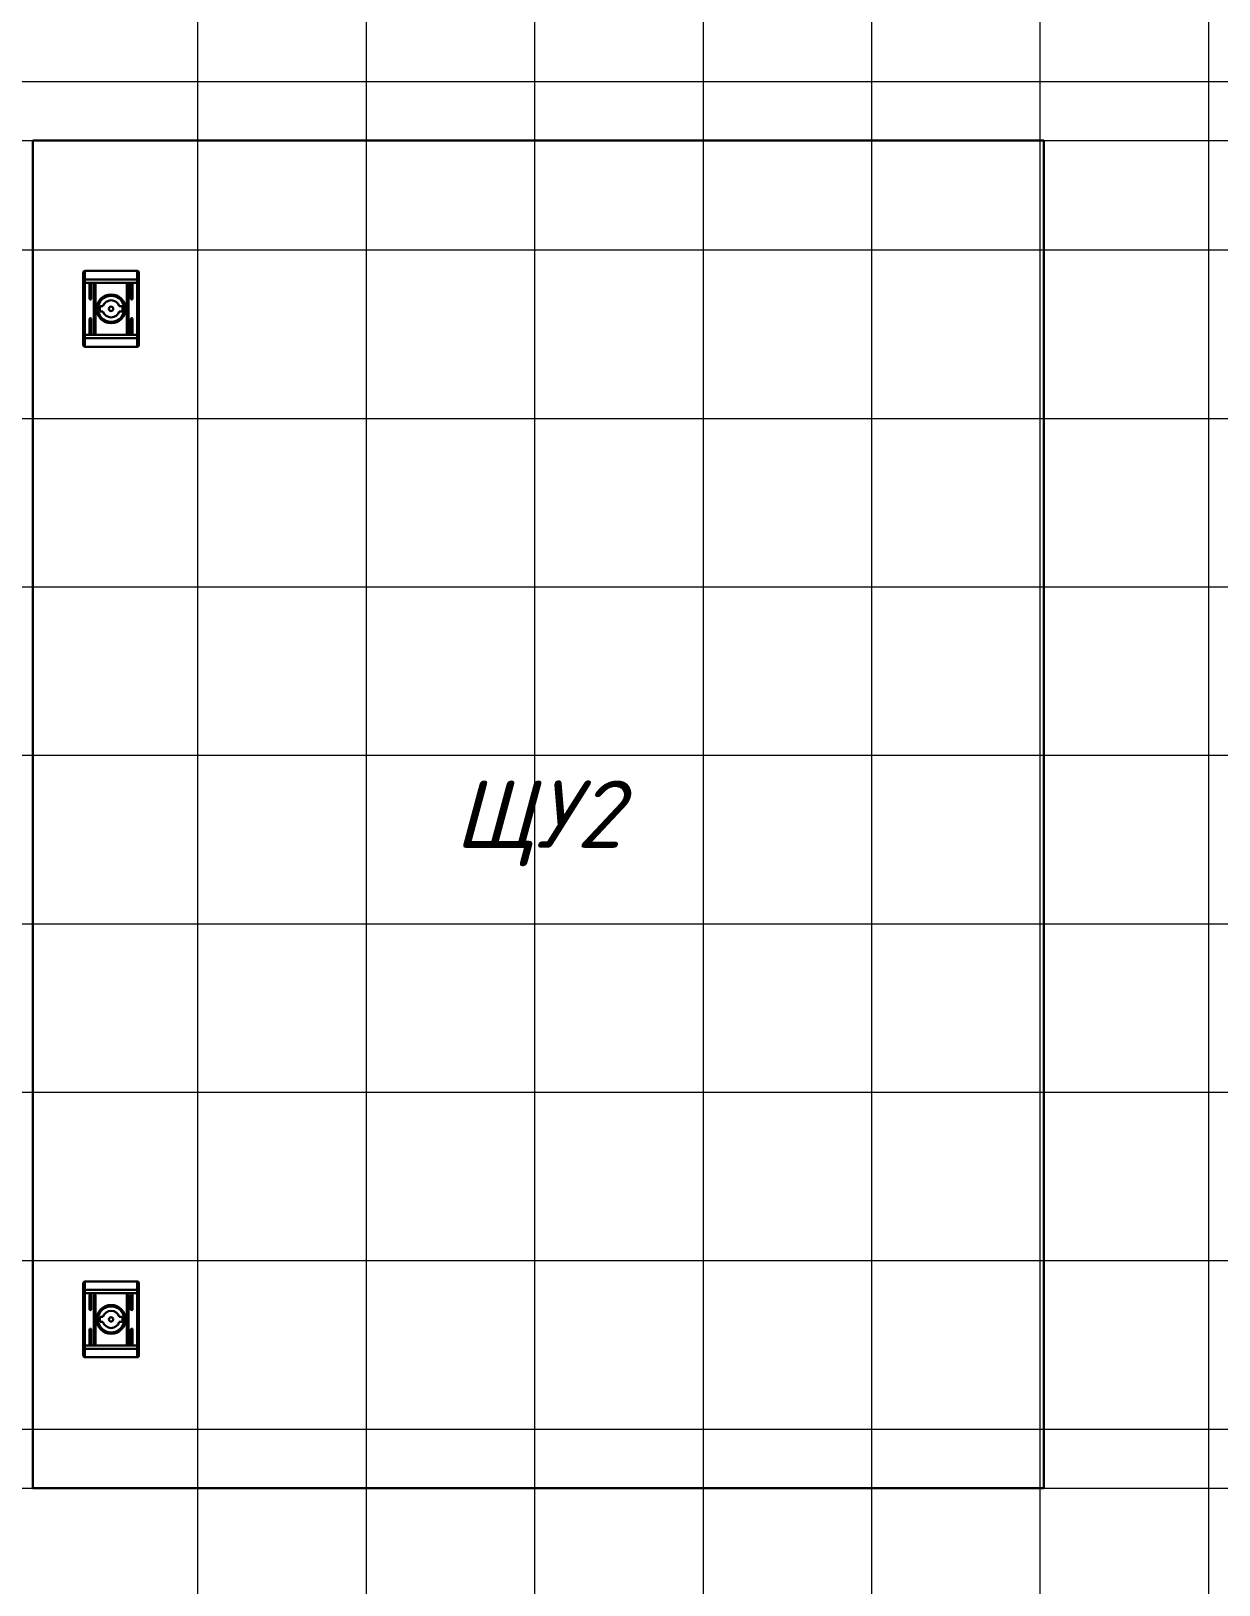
# Model space of a CAD drawing. Header units: millimetres. Extents: x 0 to 53000, y -591 to 24400.
# Drawn here: x 24591 to 25296, y 6138 to 7061 of the extents above; entities that cross this region are included whole.
import ezdxf
from ezdxf.enums import TextEntityAlignment as Align

# ---------------------------------------------------------------- set-up
doc = ezdxf.new("R2010")
doc.units = ezdxf.units.MM
doc.layers.add('Основная', color=7, linetype='Continuous', lineweight=30)
doc.layers.add('Привязки', color=2, linetype='Continuous', lineweight=0, plot=False, transparency=0.8)
doc.layers.add('Сетка', color=9, linetype='Continuous', lineweight=20, transparency=0.3)
doc.styles.add('текст', font='isocpeui.ttf')

# ---------------------------------------------------------------- blocks, each defined once
blk = doc.blocks.new('*U286')
at = {"layer": 'Сетка'}
blk.add_line((0, -1000), (0, 1400), dxfattribs=at)
blk = doc.blocks.new('*U287')
at = {"layer": 'Сетка', "color": 0, "linetype": 'ByBlock', "lineweight": -2, "transparency": 16777216}
for p in [(1100, 0), (1200, 0), (1300, 0), (1400, 0), (1500, 0), (1600, 0), (1700, 0)]:
    blk.add_blockref('*U286', p, dxfattribs=at)
blk = doc.blocks.new('*U288')
at = {"layer": 'Сетка'}
blk.add_line((-800, 0), (1200, 0), dxfattribs=at)
blk = doc.blocks.new('*U289')
at = {"layer": 'Сетка', "color": 0, "linetype": 'ByBlock', "lineweight": -2, "transparency": 16777216}
for p in [(0, 1900), (0, 1800), (0, 1700), (0, 1600), (0, 1500), (0, 1400), (0, 1300), (0, 1200), (0, 1100)]:
    blk.add_blockref('*U288', p, dxfattribs=at)
blk = doc.blocks.new('ЩУ (800х600х300)')
at = {"layer": 'Основная'}
for p, q in [((300, 800), (-300, 800)), ((-300, 800), (-300, 0)), ((300, 0), (300, 800)), ((-300, 0), (300, 0))]:
    blk.add_line(p, q, dxfattribs=at)
at = {"layer": 'Основная', "color": 7, "linetype": 'Continuous', "lineweight": 15}
blk.add_line((-300, 796.4), (-300, 3.6), dxfattribs=at)
at = {"layer": 'Основная', "linetype": 'Continuous'}
for p, q in [((-269, 722.5), (-269, 717.46)), ((-269, 722.5), (-238, 722.5)), ((-238, 722.5), (-238, 717.46)), ((-270, 717.07), (-270, 715.51)), ((-270, 715.51), (-269, 715.51)), ((-270, 684.49), (-270, 715.51)), ((-269, 717.46), (-269, 715.51)), ((-269, 717.46), (-238, 717.46)), ((-238, 715.51), (-269, 715.51)), ((-269, 684.49), (-269, 715.51)), ((-266.25, 706), (-266.25, 714.5)), ((-265.25, 714.5), (-265.25, 706)), ((-263.75, 685.5), (-263.75, 714.5)), ((-262.75, 714.5), (-262.75, 685.5)), ((-244.25, 685.5), (-244.25, 714.5)), ((-243.25, 714.5), (-243.25, 685.5)), ((-241.75, 706), (-241.75, 714.5)), ((-240.75, 714.5), (-240.75, 706)), ((-238, 715.51), (-238, 717.46)), ((-238, 715.51), (-237, 715.51)), ((-238, 715.51), (-238, 684.49)), ((-237, 715.51), (-237, 717.07)), ((-237, 684.49), (-237, 715.51)), ((-260.08, 701.5), (-258.37, 701.5)), ((-248.63, 701.5), (-246.92, 701.5)), ((-266.25, 685.5), (-266.25, 694)), ((-265.25, 694), (-265.25, 685.5)), ((-258.37, 698.5), (-260.08, 698.5)), ((-246.92, 698.5), (-248.63, 698.5)), ((-241.75, 685.5), (-241.75, 694)), ((-240.75, 694), (-240.75, 685.5)), ((-270, 684.49), (-270, 682.93)), ((-269, 684.49), (-270, 684.49)), ((-269, 684.49), (-269, 682.54)), ((-238, 684.49), (-269, 684.49)), ((-238, 682.54), (-238, 684.49)), ((-237, 684.49), (-238, 684.49)), ((-237, 682.93), (-237, 684.49)), ((-238, 682.54), (-269, 682.54)), ((-269, 682.54), (-269, 677.5)), ((-238, 677.5), (-269, 677.5)), ((-238, 677.5), (-238, 682.54)), ((-269, 122.61), (-269, 117.57)), ((-269, 122.61), (-238, 122.61)), ((-238, 122.61), (-238, 117.57)), ((-270, 117.18), (-270, 115.63)), ((-270, 115.63), (-269, 115.63)), ((-270, 84.6), (-270, 115.63)), ((-269, 117.57), (-269, 115.63)), ((-269, 117.57), (-238, 117.57)), ((-238, 115.63), (-269, 115.63)), ((-269, 84.6), (-269, 115.63)), ((-266.25, 106.11), (-266.25, 114.61)), ((-265.25, 114.61), (-265.25, 106.11)), ((-263.75, 85.61), (-263.75, 114.61)), ((-262.75, 114.61), (-262.75, 85.61)), ((-244.25, 85.61), (-244.25, 114.61)), ((-243.25, 114.61), (-243.25, 85.61)), ((-241.75, 106.11), (-241.75, 114.61)), ((-240.75, 114.61), (-240.75, 106.11)), ((-238, 115.63), (-238, 117.57)), ((-238, 115.63), (-237, 115.63)), ((-238, 115.63), (-238, 84.6)), ((-237, 115.63), (-237, 117.18)), ((-237, 84.6), (-237, 115.63)), ((-260.08, 101.61), (-258.37, 101.61)), ((-248.63, 101.61), (-246.92, 101.61)), ((-266.25, 85.61), (-266.25, 94.11)), ((-265.25, 94.11), (-265.25, 85.61)), ((-258.37, 98.61), (-260.08, 98.61)), ((-246.92, 98.61), (-248.63, 98.61)), ((-241.75, 85.61), (-241.75, 94.11)), ((-240.75, 94.11), (-240.75, 85.61)), ((-270, 84.6), (-270, 83.05)), ((-269, 84.6), (-270, 84.6)), ((-269, 84.6), (-269, 82.66)), ((-238, 84.6), (-269, 84.6)), ((-238, 82.66), (-238, 84.6)), ((-237, 84.6), (-238, 84.6)), ((-237, 83.05), (-237, 84.6)), ((-238, 82.66), (-269, 82.66)), ((-269, 82.66), (-269, 77.61)), ((-238, 77.61), (-269, 77.61)), ((-238, 77.61), (-238, 82.66))]:
    blk.add_line(p, q, dxfattribs=at)
at = {"layer": 'Основная', "linetype": 'Continuous', "flags": 128}
for points in [[(-269, 717.46), (-269.2, 717.45), (-269.38, 717.43), (-269.56, 717.39), (-269.71, 717.34), (-269.83, 717.29), (-269.92, 717.22), (-269.98, 717.14), (-270, 717.07)], [(-237, 717.07), (-237.02, 717.14), (-237.08, 717.22), (-237.17, 717.29), (-237.29, 717.34), (-237.44, 717.39), (-237.62, 717.43), (-237.8, 717.45), (-238, 717.46)], [(-270, 682.93), (-269.98, 682.85), (-269.92, 682.78), (-269.83, 682.71), (-269.71, 682.66), (-269.56, 682.61), (-269.38, 682.57), (-269.2, 682.55), (-269, 682.54)], [(-238, 682.54), (-237.8, 682.55), (-237.62, 682.57), (-237.44, 682.61), (-237.29, 682.66), (-237.17, 682.71), (-237.08, 682.78), (-237.02, 682.85), (-237, 682.93)], [(-269, 117.57), (-269.2, 117.57), (-269.38, 117.54), (-269.56, 117.51), (-269.71, 117.46), (-269.83, 117.4), (-269.92, 117.33), (-269.98, 117.26), (-270, 117.18)], [(-237, 117.18), (-237.02, 117.26), (-237.08, 117.33), (-237.17, 117.4), (-237.29, 117.46), (-237.44, 117.51), (-237.62, 117.54), (-237.8, 117.57), (-238, 117.57)], [(-270, 83.05), (-269.98, 82.97), (-269.92, 82.9), (-269.83, 82.83), (-269.71, 82.77), (-269.56, 82.72), (-269.38, 82.69), (-269.2, 82.66), (-269, 82.66)], [(-238, 82.66), (-237.8, 82.66), (-237.62, 82.69), (-237.44, 82.72), (-237.29, 82.77), (-237.17, 82.83), (-237.08, 82.9), (-237.02, 82.97), (-237, 83.05)]]:
    blk.add_lwpolyline(points, dxfattribs=at)
at = {"layer": 'Основная', "linetype": 'Continuous'}
for centre, radius in [((-253.5, 700), 8.55), ((-253.5, 700), 8.05), ((-253.5, 700), 7.75), ((-253.5, 700), 1.3), ((-253.5, 100.11), 8.55), ((-253.5, 100.11), 8.05), ((-253.5, 100.11), 7.75), ((-253.5, 100.11), 1.3)]:
    blk.add_circle(centre, radius, dxfattribs=at)
for centre, radius, start, end in [((-265.75, 714.5), 0.5, 360, 180), ((-263.25, 714.5), 0.5, 360, 180), ((-243.75, 714.5), 0.5, 0, 180), ((-241.25, 714.5), 0.5, 0, 180), ((-265.75, 706), 0.5, 180, 360), ((-253.5, 700), 6.75, 167.16041, 192.83959), ((-253.5, 700), 5.1, 17.10464, 162.89536), ((-253.5, 700), 6.75, 347.16041, 12.83959), ((-241.25, 706), 0.5, 180, 0), ((-265.75, 694), 0.5, 0, 180), ((-253.5, 700), 5.1, 197.10464, 342.89536), ((-241.25, 694), 0.5, 0, 180), ((-265.75, 685.5), 0.5, 180, 0), ((-263.25, 685.5), 0.5, 180, 360), ((-243.75, 685.5), 0.5, 180, 0), ((-241.25, 685.5), 0.5, 180, 0), ((-265.75, 114.61), 0.5, 360, 180), ((-263.25, 114.61), 0.5, 360, 180), ((-243.75, 114.61), 0.5, 0, 180), ((-241.25, 114.61), 0.5, 0, 180), ((-265.75, 106.11), 0.5, 180, 360), ((-253.5, 100.11), 6.75, 167.16041, 192.83959), ((-253.5, 100.11), 5.1, 17.10464, 162.89536), ((-253.5, 100.11), 6.75, 347.16041, 12.83959), ((-241.25, 106.11), 0.5, 180, 0), ((-265.75, 94.11), 0.5, 0, 180), ((-253.5, 100.11), 5.1, 197.10464, 342.89536), ((-241.25, 94.11), 0.5, 0, 180), ((-265.75, 85.61), 0.5, 180, 0), ((-263.25, 85.61), 0.5, 180, 360), ((-243.75, 85.61), 0.5, 180, 0), ((-241.25, 85.61), 0.5, 180, 0)]:
    blk.add_arc(centre, radius, start, end, dxfattribs=at)
for points, knots in [([(-269, 722.5), (-269.13, 722.49), (-269.33, 722.46), (-269.56, 722.34), (-269.75, 722.18), (-269.9, 721.97), (-269.98, 721.72), (-269.99, 721.58), (-270, 721.5)], [0, 0, 0, 0, 0.242744, 0.369464, 0.499575, 0.715712, 0.849427, 1, 1, 1, 1]), ([(-270, 717.07), (-270, 718.02), (-270, 719.92), (-270, 720.97), (-270, 721.5)], [0, 0, 0, 0, 0.499999, 1, 1, 1, 1]), ([(-238, 722.5), (-237.87, 722.49), (-237.67, 722.46), (-237.44, 722.34), (-237.25, 722.18), (-237.1, 721.97), (-237.02, 721.72), (-237.01, 721.58), (-237, 721.5)], [0, 0, 0, 0, 0.2427098, 0.3694308, 0.4995431, 0.7156709, 0.8494065, 1, 1, 1, 1]), ([(-237, 717.07), (-237, 718.02), (-237, 719.92), (-237, 720.97), (-237, 721.5)], [0, 0, 0, 0, 0.499999, 1, 1, 1, 1]), ([(-270, 678.5), (-270, 679.03), (-270, 680.08), (-270, 681.98), (-270, 682.93)], [0, 0, 0, 0, 0.499999, 1, 1, 1, 1]), ([(-237, 678.5), (-237, 679.03), (-237, 680.08), (-237, 681.98), (-237, 682.93)], [0, 0, 0, 0, 0.499999, 1, 1, 1, 1]), ([(-270, 678.5), (-269.99, 678.42), (-269.98, 678.27), (-269.9, 678.03), (-269.75, 677.82), (-269.56, 677.66), (-269.33, 677.54), (-269.13, 677.51), (-269, 677.5)], [0, 0, 0, 0, 0.150577, 0.284312, 0.500451, 0.630551, 0.75729, 1, 1, 1, 1]), ([(-238, 677.5), (-237.87, 677.51), (-237.67, 677.54), (-237.44, 677.66), (-237.25, 677.82), (-237.1, 678.03), (-237.02, 678.27), (-237.01, 678.42), (-237, 678.5)], [0, 0, 0, 0, 0.242738, 0.369459, 0.499571, 0.71571, 0.849444, 1, 1, 1, 1]), ([(-269, 122.61), (-269.13, 122.6), (-269.33, 122.58), (-269.56, 122.45), (-269.75, 122.29), (-269.9, 122.09), (-269.98, 121.84), (-269.99, 121.69), (-270, 121.61)], [0, 0, 0, 0, 0.2427471, 0.3694667, 0.4995773, 0.7157135, 0.849428, 1, 1, 1, 1]), ([(-270, 117.18), (-270, 118.13), (-270, 120.03), (-270, 121.09), (-270, 121.61)], [0, 0, 0, 0, 0.499999, 1, 1, 1, 1]), ([(-238, 122.61), (-237.87, 122.6), (-237.67, 122.58), (-237.44, 122.45), (-237.25, 122.29), (-237.1, 122.09), (-237.02, 121.84), (-237.01, 121.69), (-237, 121.61)], [0, 0, 0, 0, 0.242708, 0.369436, 0.499548, 0.715673, 0.849408, 1, 1, 1, 1]), ([(-237, 117.18), (-237, 118.13), (-237, 120.03), (-237, 121.09), (-237, 121.61)], [0, 0, 0, 0, 0.499999, 1, 1, 1, 1]), ([(-270, 78.61), (-270, 79.14), (-270, 80.2), (-270, 82.1), (-270, 83.05)], [0, 0, 0, 0, 0.500001, 1, 1, 1, 1]), ([(-237, 78.61), (-237, 79.14), (-237, 80.2), (-237, 82.1), (-237, 83.05)], [0, 0, 0, 0, 0.500001, 1, 1, 1, 1]), ([(-270, 78.61), (-269.99, 78.54), (-269.98, 78.39), (-269.9, 78.14), (-269.75, 77.93), (-269.56, 77.78), (-269.33, 77.65), (-269.13, 77.63), (-269, 77.61)], [0, 0, 0, 0, 0.150593, 0.284327, 0.500446, 0.630557, 0.757293, 1, 1, 1, 1]), ([(-238, 77.61), (-237.87, 77.63), (-237.67, 77.65), (-237.44, 77.78), (-237.25, 77.93), (-237.1, 78.14), (-237.02, 78.39), (-237.01, 78.54), (-237, 78.61)], [0, 0, 0, 0, 0.2427401, 0.3694609, 0.4995726, 0.7157108, 0.8494266, 1, 1, 1, 1])]:
    blk.add_open_spline(points, degree=3, knots=knots, dxfattribs=at)
at = {"layer": 'Основная', "style": 'текст'}
blk.add_attdef('ЩУ', text='', height=40, dxfattribs=at).set_placement((0, 400), align=Align.MIDDLE_CENTER)

msp = doc.modelspace()

# ---------------------------------------------------------------- linework, layer by layer
at = {"layer": 'Привязки'}
for p, q in [((23384, 6996), (25985, 6996)), ((23384, 6196), (25985, 6196))]:
    msp.add_line(p, q, dxfattribs=at)

# ---------------------------------------------------------------- block references
at = {"layer": 'Основная'}
ref = msp.add_blockref('ЩУ (800х600х300)', (24891.83552, 6196), dxfattribs=at)
ref.add_attrib('ЩУ', 'ЩУ2', dxfattribs={"layer": '0', "height": 40, "style": 'текст'}).set_placement((24891.83552, 6596), align=Align.MIDDLE_CENTER)
at = {"layer": 'Сетка'}
for name, p in [('*U287', (23589.83552, 6131)), ('*U289', (24389.83552, 5131))]:
    msp.add_blockref(name, p, dxfattribs=at)

doc.saveas('drawing.dxf')
